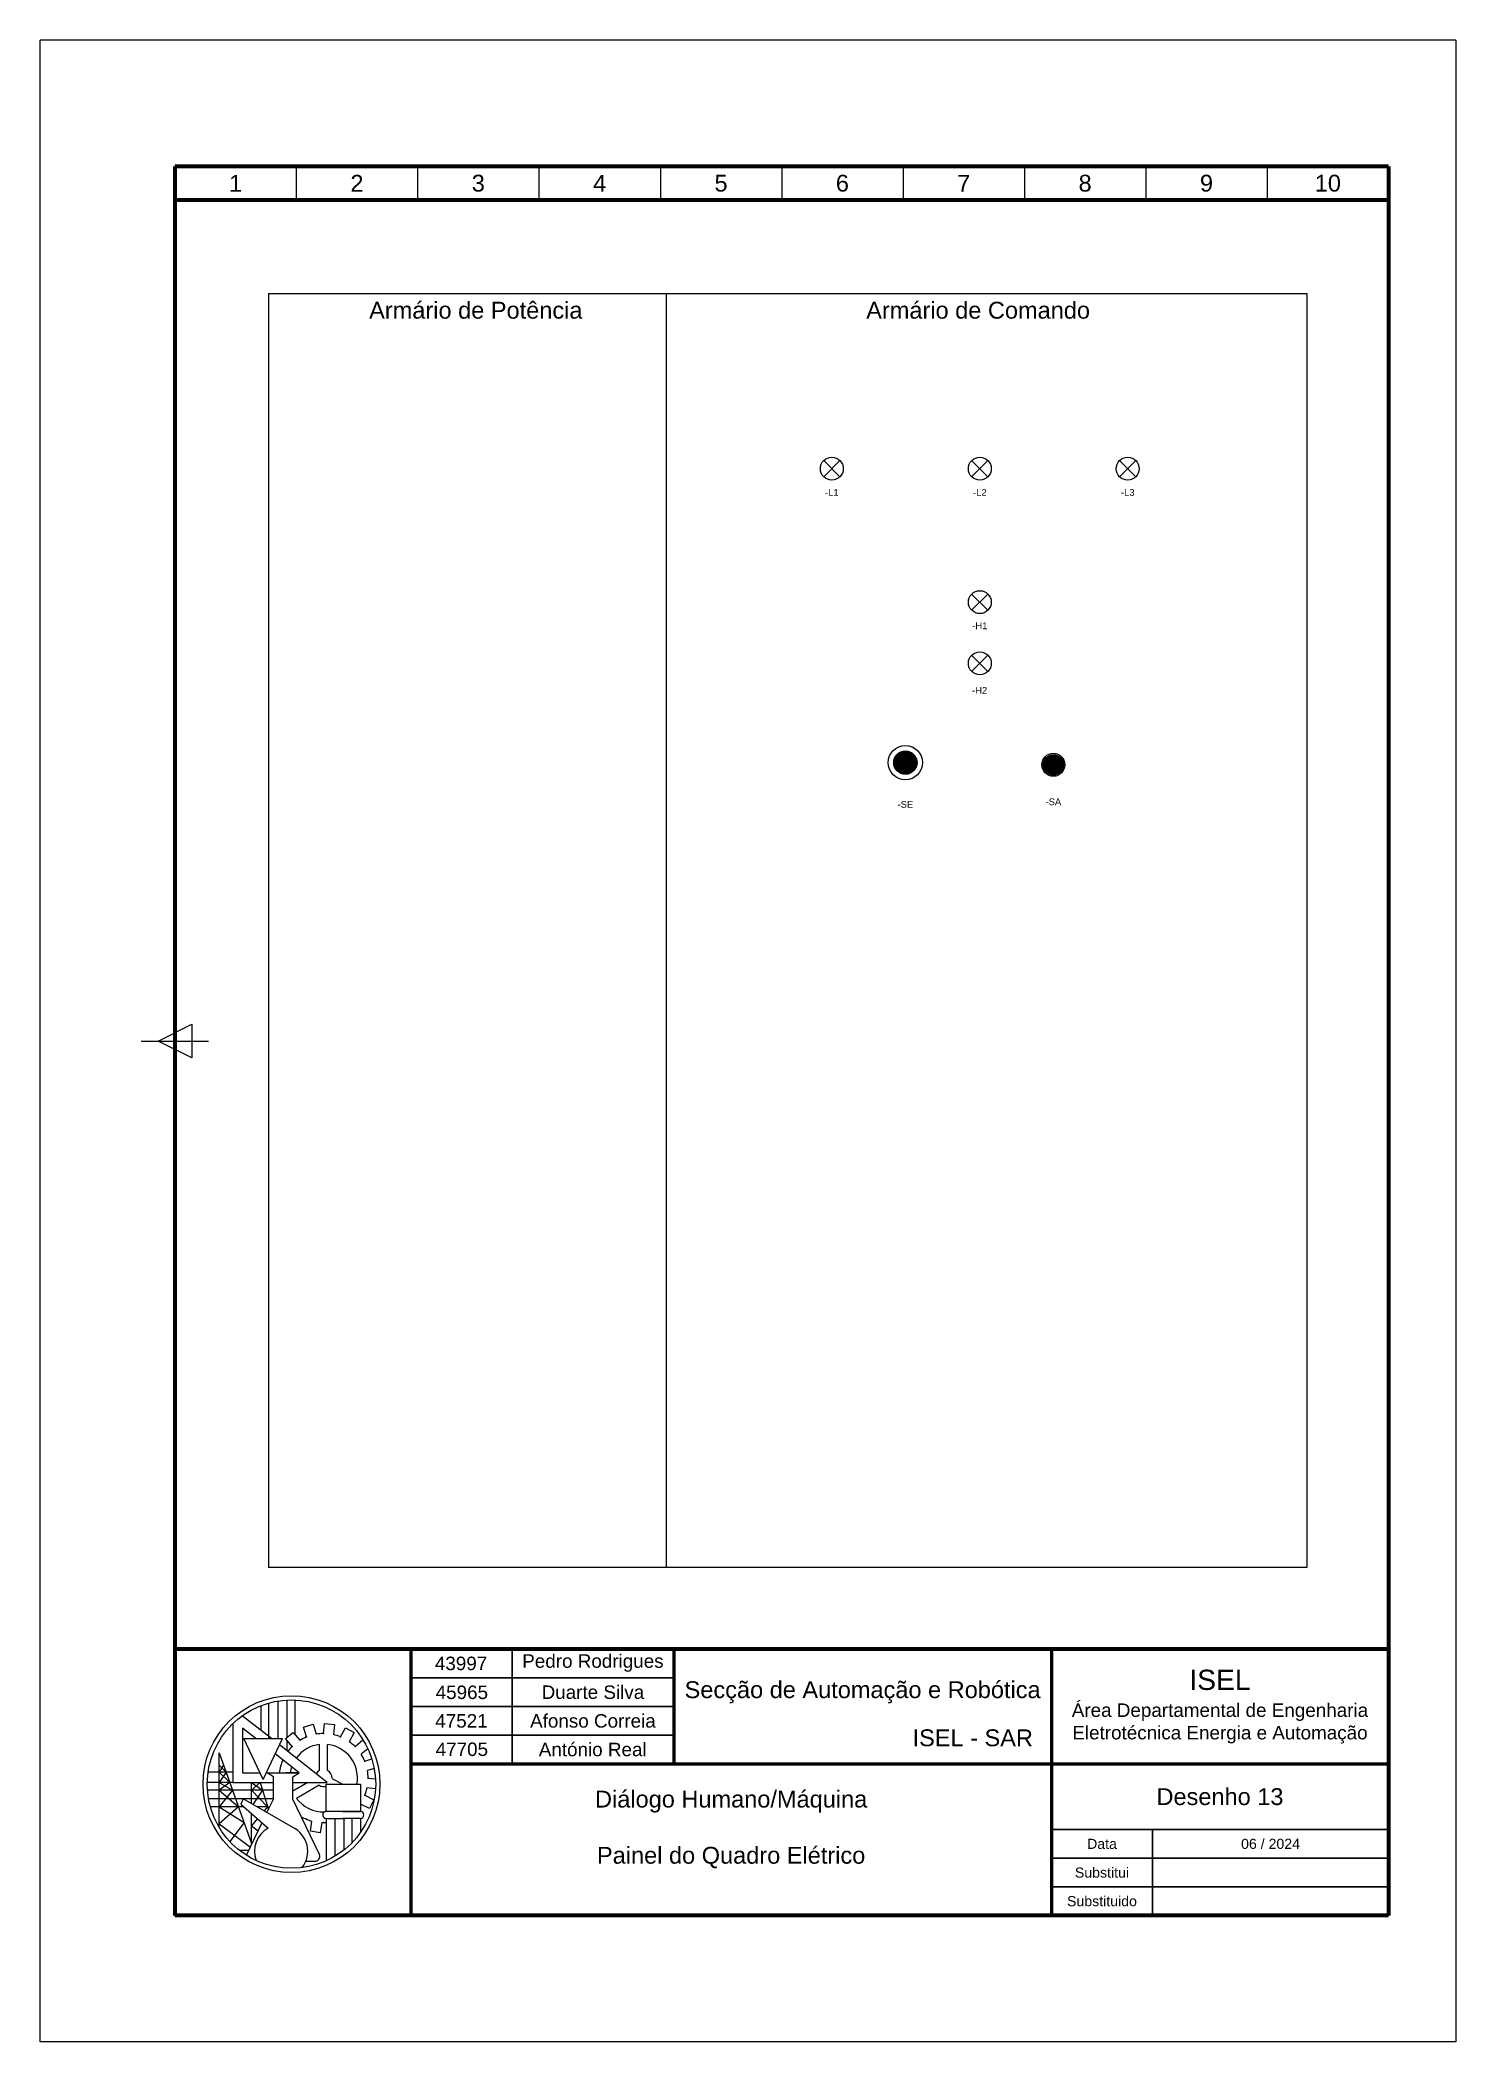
# Paper-space layout 'Desenho 13' of a CAD drawing. Header units: millimetres. Extents: x 0 to 210, y 0 to 297.
# The model-space entities are those that its viewports show. They can reach past a viewport. Long polylines and large blocks are cut down to what shows.
import ezdxf

# ---------------------------------------------------------------- set-up
doc = ezdxf.new("R2010")
doc.units = ezdxf.units.MM
doc.linetypes.add('DASHED', pattern=[0.75, 0.5, -0.25])
doc.layers.add('Bornes', color=7, linetype='DASHED')
doc.layers.add('LEGENDA', color=7, linetype='Continuous')
doc.styles.get("Standard").update_dxf_attribs({"font": 'arial.ttf'})

msp = doc.modelspace()

# ---------------------------------------------------------------- hatches: boundary and pattern name
at = {"transparency": 33554687}
h = msp.add_hatch(color=256, dxfattribs=at)
edge = h.paths.add_edge_path()
edge.add_arc((5493.34, 189.8), 1.73, 0, 360)
h = msp.add_hatch(color=256, dxfattribs=at)
edge = h.paths.add_edge_path()
edge.add_arc((5515.29, 189.48), 1.5, 0, 360)

# ---------------------------------------------------------------- linework, layer by layer
for p, q in [((5575, 297), (5365, 297)), ((5365, 0), (5365, 297)), ((5575, 297), (5575, 0)), ((5403, 278.25), (5403, 273.25)), ((5421, 278.25), (5421, 273.25)), ((5439, 278.25), (5439, 273.25)), ((5457, 278.25), (5457, 273.25)), ((5475, 278.25), (5475, 273.25)), ((5493, 278.25), (5493, 273.25)), ((5511, 278.25), (5511, 273.25)), ((5529, 278.25), (5529, 273.25)), ((5547, 278.25), (5547, 273.25)), ((5403, 273.25), (5421, 273.25)), ((5398.88, 259.4), (5398.88, 70.4)), ((5398.88, 259.4), (5552.88, 259.4)), ((5457.88, 259.4), (5457.88, 70.4)), ((5552.88, 259.4), (5552.88, 70.4)), ((5483.63, 234.6), (5481.23, 232.2)), ((5481.23, 234.6), (5483.63, 232.2)), ((5505.58, 234.6), (5503.17, 232.2)), ((5503.17, 234.6), (5505.58, 232.2)), ((5527.53, 234.6), (5525.12, 232.2)), ((5525.12, 234.6), (5527.53, 232.2)), ((5505.58, 214.81), (5503.17, 212.41)), ((5503.17, 214.81), (5505.58, 212.41)), ((5505.58, 205.74), (5503.17, 203.34)), ((5503.17, 205.74), (5505.58, 203.34)), ((5552.88, 70.4), (5398.88, 70.4)), ((5575, 0), (5365, 0))]:
    msp.add_line(p, q, dxfattribs=at)
at = {"lineweight": 120, "transparency": 33554687}
msp.add_line((5385, 58.25), (5385, 18.75), dxfattribs=at)
at = {"lineweight": 25, "transparency": 33554687}
for p, q in [((5400.3, 45), (5400.3, 50.57)), ((5401.64, 45.19), (5401.64, 50.72)), ((5402.86, 45.55), (5402.86, 50.72)), ((5399.32, 45), (5395, 48.39)), ((5397.78, 46.21), (5397.78, 49.89)), ((5398.95, 45), (5398.95, 50.28)), ((5393.57, 47.19), (5393.57, 38.5)), ((5396.99, 45), (5395.01, 46.55)), ((5395.01, 46.55), (5395.01, 39.94)), ((5395.2, 45), (5400.95, 45)), ((5398.07, 38.95), (5395.2, 45)), ((5398.07, 38.95), (5400.95, 45)), ((5401.41, 45), (5402.55, 45.93)), ((5402.37, 43.82), (5401.41, 45)), ((5401.64, 43.17), (5401.64, 44.71)), ((5402.55, 45.93), (5403.51, 44.75)), ((5404.08, 46.71), (5405.49, 47.13)), ((5404.52, 45.26), (5404.08, 46.71)), ((5405.49, 47.13), (5405.93, 45.68)), ((5407.05, 45.76), (5407.21, 47.27)), ((5407.21, 47.27), (5408.67, 47.11)), ((5408.67, 47.11), (5408.51, 45.6)), ((5409.58, 45.26), (5410.3, 46.59)), ((5410.3, 46.59), (5411.59, 45.89)), ((5411.59, 45.89), (5410.87, 44.55)), ((5411.72, 43.82), (5412.88, 44.8)), ((5412.88, 44.8), (5413.01, 44.65)), ((5391.57, 42.9), (5396.36, 29.45)), ((5391.57, 31.85), (5391.57, 42.9)), ((5403.43, 39.94), (5399.87, 42.73)), ((5407.59, 38.5), (5400.5, 44.07)), ((5406.45, 40.26), (5406.45, 44.14)), ((5407.65, 40.26), (5407.65, 44.14)), ((5413.62, 43.5), (5412.64, 42.68)), ((5413.15, 41.68), (5414.2, 42)), ((5393.57, 40.01), (5389.93, 40.01)), ((5392.21, 41.09), (5391.57, 40.01)), ((5391.57, 41.06), (5392.6, 40.01)), ((5392.6, 40.01), (5391.57, 38.5)), ((5391.57, 40.01), (5393.14, 38.5)), ((5395.01, 39.94), (5397.6, 39.94)), ((5398.54, 39.94), (5398.95, 39.94)), ((5399.6, 39.34), (5398.68, 39.94)), ((5398.95, 39.94), (5403.43, 39.94)), ((5398.95, 39.94), (5401.03, 39.94)), ((5399.6, 36.03), (5399.6, 39.34)), ((5403.43, 39.94), (5401.43, 39.94)), ((5402.5, 39.34), (5403.43, 39.94)), ((5402.5, 36.03), (5402.5, 39.34)), ((5408.31, 39.11), (5409.84, 38.23)), ((5414.56, 40.57), (5413.56, 40.27)), ((5413.66, 39.15), (5414.75, 39.05)), ((5393.57, 38.5), (5389.81, 38.5)), ((5399.6, 37.38), (5389.83, 37.38)), ((5399.6, 36.06), (5390, 36.06)), ((5391.57, 38.5), (5393.53, 37.38)), ((5393.14, 38.5), (5391.57, 37.38)), ((5393.53, 37.38), (5391.57, 34.9)), ((5391.57, 37.38), (5394.42, 34.9)), ((5393.57, 38.5), (5399.6, 38.5)), ((5395.11, 36.06), (5394.8, 35.29)), ((5402.95, 31.56), (5395.11, 36.06)), ((5396.36, 35.34), (5396.36, 38.5)), ((5396.36, 38.5), (5398.01, 37.38)), ((5397.67, 38.5), (5396.36, 37.38)), ((5396.36, 37.38), (5398.75, 34.9)), ((5398.01, 37.38), (5396.57, 35.22)), ((5397.67, 38.5), (5398.87, 34.5)), ((5398.64, 34.03), (5399.6, 36.03)), ((5402.5, 38.5), (5407.59, 38.5)), ((5404.73, 38.5), (5402.5, 37.21)), ((5406.45, 27.79), (5402.5, 36.03)), ((5406.38, 38.08), (5403.02, 36.14)), ((5407.44, 34.19), (5407.44, 38.23)), ((5407.44, 38.23), (5412.52, 38.23)), ((5412.52, 38.23), (5412.52, 34.19)), ((5413.15, 36.62), (5414.51, 35.94)), ((5414.76, 37.57), (5413.49, 37.69)), ((5414.51, 35.94), (5413.85, 34.63)), ((5395.25, 34.9), (5390.26, 34.9)), ((5391.57, 34.9), (5395.25, 32.55)), ((5394.42, 34.9), (5391.57, 32.37)), ((5394.8, 35.29), (5398.85, 31.74)), ((5396.36, 29.26), (5396.36, 33.93)), ((5397.27, 33.13), (5396.36, 32.04)), ((5398.75, 34.9), (5397.13, 34.9)), ((5398.75, 34.9), (5398.22, 34.27)), ((5405.1, 31.26), (5405.33, 32.76)), ((5412.52, 34.19), (5407.44, 34.19)), ((5410.3, 34.19), (5407.44, 34.19)), ((5407.44, 33.16), (5407.44, 26.87)), ((5407.44, 33.16), (5410.3, 33.16)), ((5408.74, 33.16), (5408.74, 27.56)), ((5409.91, 34.19), (5412.52, 34.19)), ((5412.52, 33.16), (5409.91, 33.16)), ((5410.07, 33.16), (5410.07, 28.48)), ((5411.26, 33.16), (5411.26, 29.56)), ((5413.85, 34.63), (5412.52, 35.3)), ((5412.52, 33.16), (5412.52, 31.08)), ((5391.57, 32.37), (5396.19, 28.91)), ((5395.25, 32.55), (5393.16, 29.73)), ((5395.65, 27.79), (5397.93, 32.54)), ((5396.36, 32.04), (5397.34, 31.31)), ((5406.55, 31.04), (5405.1, 31.26)), ((5406.78, 32.55), (5406.55, 31.04)), ((5395.96, 28.42), (5394.59, 28.42)), ((5404.42, 26.8), (5405.72, 26.8))]:
    msp.add_line(p, q, dxfattribs=at)
at = {"lineweight": 30, "transparency": 33554687}
msp.add_line((5530, 31.5), (5530, 18.75), dxfattribs=at)
at = {"color": 0, "linetype": 'Continuous', "transparency": 33554687}
for centre, radius in [((5482.43, 233.4), 1.7), ((5504.38, 233.4), 1.7), ((5526.32, 233.4), 1.7), ((5504.38, 213.61), 1.7), ((5504.38, 204.54), 1.7), ((5493.34, 189.8), 2.55)]:
    msp.add_circle(centre, radius, dxfattribs=at)
at = {"transparency": 33554687}
for centre, radius in [((5493.34, 189.8), 1.73), ((5515.29, 189.48), 1.5)]:
    msp.add_circle(centre, radius, dxfattribs=at)
at = {"linetype": 'Continuous', "transparency": 33554687}
msp.add_circle((5515.29, 189.48), 1.7, dxfattribs=at)
at = {"lineweight": 25, "transparency": 33554687}
for radius in [13.12, 12.49]:
    msp.add_circle((5402.29, 38.25), radius, dxfattribs=at)
for centre, radius, start, end in [((5407.05, 39.15), 6.61, 112.5, 122.2448), ((5407.05, 39.15), 6.61, 90, 99.7454), ((5407.05, 39.15), 6.61, 67.5, 77.2458), ((5407.05, 39.15), 6.61, 155.9991, 173.1361), ((5407.05, 39.15), 6.61, 135, 143.3785), ((5407.05, 39.15), 5.03, 96.8237, 143.858), ((5407.05, 39.15), 5.03, 349.4456, 83.1763), ((5407.05, 39.15), 6.61, 45, 54.7457), ((5407.05, 39.15), 6.61, 22.5, 32.2416), ((5407.05, 39.15), 5.03, 160.5913, 170.9616), ((5407.05, 39.15), 1.26, 118.2526, 149.8624), ((5407.05, 39.15), 1.26, 358.2526, 61.7474), ((5407.05, 39.15), 6.61, 0, 9.7446), ((5407.05, 39.15), 5.03, 216.8237, 271.5984), ((5407.05, 39.15), 1.26, 238.2526, 288.2165), ((5407.05, 39.15), 6.61, 337.5, 347.2434), ((5407.05, 39.15), 6.61, 240.0878, 254.9243), ((5407.44, 33.68), 0.515, 90, 270), ((5412.52, 33.68), 0.515, 270, 90), ((5400.75, 28.28), 3.95, 118.829, 200.1376), ((5400.75, 28.28), 3.95, 322.3555, 64.0548), ((5407.05, 39.15), 6.61, 267.6784, 273.4222), ((5396.38, 27.57), 0.765, 163.3429, 170.9608), ((5405.72, 27.57), 0.765, 270, 16.6571)]:
    msp.add_arc(centre, radius, start, end, dxfattribs=at)
for p in [(5404.52, 45.26), (5407.05, 45.76), (5409.58, 45.26), (5400.94, 41.68), (5402.37, 43.82), (5411.72, 43.82), (5413.15, 41.68), (5413.66, 39.15), (5413.15, 36.62), (5404.52, 33.04), (5407.05, 32.54)]:
    msp.add_point(p, dxfattribs=at)
at = {"layer": 'LEGENDA', "lineweight": 120, "transparency": 33554687}
for p, q in [((5565, 278.25), (5385, 278.25)), ((5385, 278.25), (5385, 18.75)), ((5565, 278.25), (5565, 18.75)), ((5565, 273.25), (5385, 273.25)), ((5565, 58.25), (5385, 58.25)), ((5565, 18.75), (5385, 18.75))]:
    msp.add_line(p, q, dxfattribs=at)
at = {"layer": 'LEGENDA', "transparency": 33554687}
for p, q in [((5380, 148.5), (5390, 148.5)), ((5382.5, 148.5), (5387.5, 151)), ((5387.5, 146), (5382.5, 148.5)), ((5387.5, 151), (5387.5, 146))]:
    msp.add_line(p, q, dxfattribs=at)
at = {"layer": 'LEGENDA', "lineweight": 60, "transparency": 33554687}
for p, q in [((5420, 58.25), (5420, 18.75)), ((5459, 58.25), (5459, 41.25)), ((5515, 58.25), (5515, 41.25)), ((5420, 41.25), (5565, 41.25)), ((5515, 41.25), (5515, 18.75))]:
    msp.add_line(p, q, dxfattribs=at)
at = {"layer": 'LEGENDA', "lineweight": 30, "transparency": 33554687}
for p, q in [((5435, 58.25), (5435, 41.25)), ((5459, 54), (5420, 54)), ((5459, 49.75), (5420, 49.75)), ((5459, 45.5), (5420, 45.5)), ((5515, 31.5), (5565, 31.5)), ((5515, 27.25), (5565, 27.25)), ((5515, 23), (5565, 23))]:
    msp.add_line(p, q, dxfattribs=at)

# ---------------------------------------------------------------- texts
at = {"transparency": 33554687}
for s, width, heights, insert, char_height, attachment_point in [('\\pxqc;1', 18, [0], (5394, 275.75), 2.5, 5), ('\\pxqc;2', 18, [0], (5412, 275.75), 2.5, 5), ('\\pxqc;3', 18, [0], (5430, 275.75), 2.5, 5), ('\\pxqc;4', 18, [0], (5448, 275.75), 2.5, 5), ('\\pxqc;5', 18, [0], (5466, 275.75), 2.5, 5), ('\\pxqc;6', 18, [0], (5484, 275.75), 2.5, 5), ('\\pxqc;7', 18, [0], (5502, 275.75), 2.5, 5), ('\\pxqc;8', 18, [0], (5520, 275.75), 2.5, 5), ('\\pxqc;9', 18, [0], (5538, 275.75), 2.5, 5), ('\\pxqc;10', 18, [0], (5556, 275.75), 2.5, 5), ('\\pxqc;{\\C0;Armário de Potência}', 51.5, [0], (5429.63, 256.9), 2.5, 5), ('\\pxqc;Armário de Comando', 87.5, [0], (5504.13, 256.9), 2.5, 5), ('\\pxqc;-L1', 16.2382, [0], (5482.43, 229.88), 1, 5), ('\\pxqc;-L2', 16.2382, [0], (5504.38, 229.88), 1, 5), ('\\pxqc;-L3', 16.2382, [0], (5526.32, 229.88), 1, 5), ('\\pxqc;-H1', 16.2382, [0], (5504.38, 210.09), 1, 5), ('\\pxqc;-H2', 22.878, [0], (5504.35, 200.52), 1, 5), ('\\pxqc;-SA', 20.5921, [1.03], (5515.29, 183.47), 1, 8), ('\\pxqc;-SE', 20.5921, [0], (5493.34, 183.09), 1, 8), ('43997', 15, [0], (5427.44, 56.15), 2, 5), ('Pedro Rodrigues', 24, [0], (5447, 56.21), 2, 5), ('45965', 15, [0], (5427.56, 51.86), 2, 5), ('Duarte Silva', 24, [0], (5447, 51.88), 2, 5), ('47521', 15, [0], (5427.5, 47.62), 2, 5), ('Afonso Correia', 24, [0], (5447, 47.62), 2, 5), ('47705', 15, [0], (5427.56, 43.41), 2, 5), ('António Real', 24, [0], (5446.97, 43.38), 2, 5), ('\\pxqc;Data', 15, [0], (5522.5, 29.38), 1.5, 5), ('\\pxqc;06 / 2024', 35, [0], (5547.5, 29.38), 1.5, 5), ('\\pxqc;Substitui', 15, [0], (5522.5, 25.12), 1.5, 5), ('\\pxqc;Substituido', 15, [0], (5522.5, 20.88), 1.5, 5)]:
    msp.add_mtext_dynamic_manual_height_columns(s, width=width, gutter_width=12.5, heights=heights, dxfattribs=dict(at, insert=insert, char_height=char_height, attachment_point=attachment_point))
at = {"lineweight": -3, "transparency": 33554687, "char_height": 2.5, "attachment_point": 5}
for s, width, insert in [('\\P\\PDiálogo Humano/Máquina\\P\\P\\pxqc;Painel do Quadro Elétrico', 95, (5467.5, 35.69)), ('Desenho 13', 50, (5540, 36.38))]:
    msp.add_mtext_dynamic_manual_height_columns(s, width=width, gutter_width=12.5, heights=[0], dxfattribs=dict(at, insert=insert))
at = {"layer": 'Bornes', "transparency": 33554687, "char_height": 2.5}
for s, width, insert, attachment_point in [('\\pxqc;Secção de Automação e Robótica', 56, (5487, 51.88), 5), ('\\pxqc;{\\H1.2x;ISEL\\P\\H0.66667x;Área Departamental de Engenharia Eletrotécnica Energia e Automação}', 50, (5540, 49.75), 5), ('\\pxqr;ISEL - SAR', 56, (5512.26, 43.84), 9)]:
    msp.add_mtext_dynamic_manual_height_columns(s, width=width, gutter_width=12.5, heights=[0], dxfattribs=dict(at, insert=insert, attachment_point=attachment_point))

psp = doc.layouts.new('Desenho 13')

# ---------------------------------------------------------------- viewports
at = {"layer": '0', "lineweight": -3, "transparency": 33554687}
psp.add_viewport(center=(105, 148.5), size=(210, 297), view_center_point=(5470, 148.5), view_height=297, dxfattribs=at)

doc.saveas('drawing.dxf')
